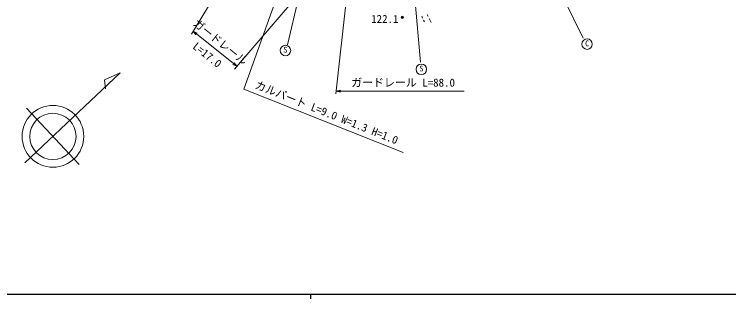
# Model space of a CAD drawing. Units: millimetres, scale not verified. Extents: x 40000 to 680000, y 20000 to 380000.
# Drawn here: x 200237 to 363711, y 204000 to 269022 of the extents above; entities that cross this region are included whole.
import ezdxf
from ezdxf.enums import TextEntityAlignment as Align

# ---------------------------------------------------------------- set-up
doc = ezdxf.new("R2010")
doc.units = ezdxf.units.MM
doc.header["$LTSCALE"] = 1000
doc.header["$PDMODE"] = 32
doc.header["$PDSIZE"] = 500
for name, color, linetype, lineweight in [('M-BGD', 7, 'Continuous', 13), ('M-BMK-SRVR', 3, 'Continuous', 13), ('M-STR-HTXT', 7, 'Continuous', 13), ('M-TTL-BAND', 7, 'Continuous', 25)]:
    doc.layers.add(name, color=color, linetype=linetype, lineweight=lineweight)
doc.styles.add('ＭＳ ゴシック', font='')
doc.styles.get('ＭＳ ゴシック').set_extended_font_data('MS Gothic')

msp = doc.modelspace()

# ---------------------------------------------------------------- linework, layer by layer
at = {"layer": 'M-BGD'}
for p, q in [((319127, 286580), (330380, 263591)), ((268246, 285671), (262750, 262028)), ((291076, 282113), (293182, 258068)), ((293462, 268621), (293676, 268169)), ((294943, 268524), (294721, 268972)), ((293890, 267718), (294104, 267266)), ((295610, 267181), (295165, 268076))]:
    msp.add_line(p, q, dxfattribs=at)
for centre, radius in [((289043, 268322), 150), ((289043, 268322), 120), ((289043, 268322), 90), ((289043, 268322), 60), ((289043, 268322), 30), ((289043, 268322), 20), ((331300, 262200), 1200), ((262280, 260743), 1200), ((293381, 256448), 1200)]:
    msp.add_circle(centre, radius, dxfattribs=at)
msp.add_point((289043, 268322), dxfattribs=at)
at = {"layer": 'M-BMK-SRVR'}
for p, q in [((202639, 235063), (224489, 255620)), ((224489, 255620), (220863, 254069)), ((220863, 254069), (221073, 251953)), ((203025, 247540), (215117, 234687))]:
    msp.add_line(p, q, dxfattribs=at)
for radius in [7059, 5294]:
    msp.add_circle((209071, 241114), radius, dxfattribs=at)
at = {"layer": 'M-STR-HTXT'}
for p, q in [((256509, 290577), (240753, 264485)), ((264893, 285673), (252774, 251918)), ((277403, 283036), (273796, 250866)), ((269941, 278995), (250609, 256460)), ((241161, 265161), (251182, 257127)), ((241161, 265161), (241785, 264341)), ((241161, 265161), (242098, 264731)), ((251182, 257127), (250245, 257557)), ((251182, 257127), (250558, 257948)), ((252774, 251918), (289193, 237438)), ((273860, 251435), (274860, 251685)), ((273860, 251435), (303149, 251435)), ((273860, 251435), (274860, 251185))]:
    msp.add_line(p, q, dxfattribs=at)
at = {"layer": 'M-TTL-BAND'}
for p, q in [((40000, 205000), (579000, 205000)), ((268000, 205000), (268000, 204000))]:
    msp.add_line(p, q, dxfattribs=at)

# ---------------------------------------------------------------- texts
at = {"layer": 'M-BGD', "style": 'ＭＳ ゴシック'}
msp.add_text('122.1', height=1833, dxfattribs=at).set_placement((285019, 267960), align=Align.MIDDLE_CENTER)
for s, p in [('S', (261816, 261580)), ('C', (330836, 263037)), ('S', (292917, 257285))]:
    msp.add_text(s, height=1320, dxfattribs=at).set_placement(p, align=Align.TOP_LEFT)
at = {"layer": 'M-STR-HTXT', "style": 'ＭＳ ゴシック'}
for s, rotation, p in [('ガードレール', 321.276, (246484, 261534)), ('L=17.0', 321.276, (243473, 258596)), ('カルバート L=9.0 W=1.3 H=1.0', 338.318, (271162, 245213))]:
    msp.add_text(s, height=1833, rotation=rotation, dxfattribs=at).set_placement(p, align=Align.BOTTOM_CENTER)
msp.add_text('ガードレール L=88.0', height=1833, dxfattribs=at).set_placement((289205, 251935), align=Align.BOTTOM_CENTER)

doc.saveas('drawing.dxf')
